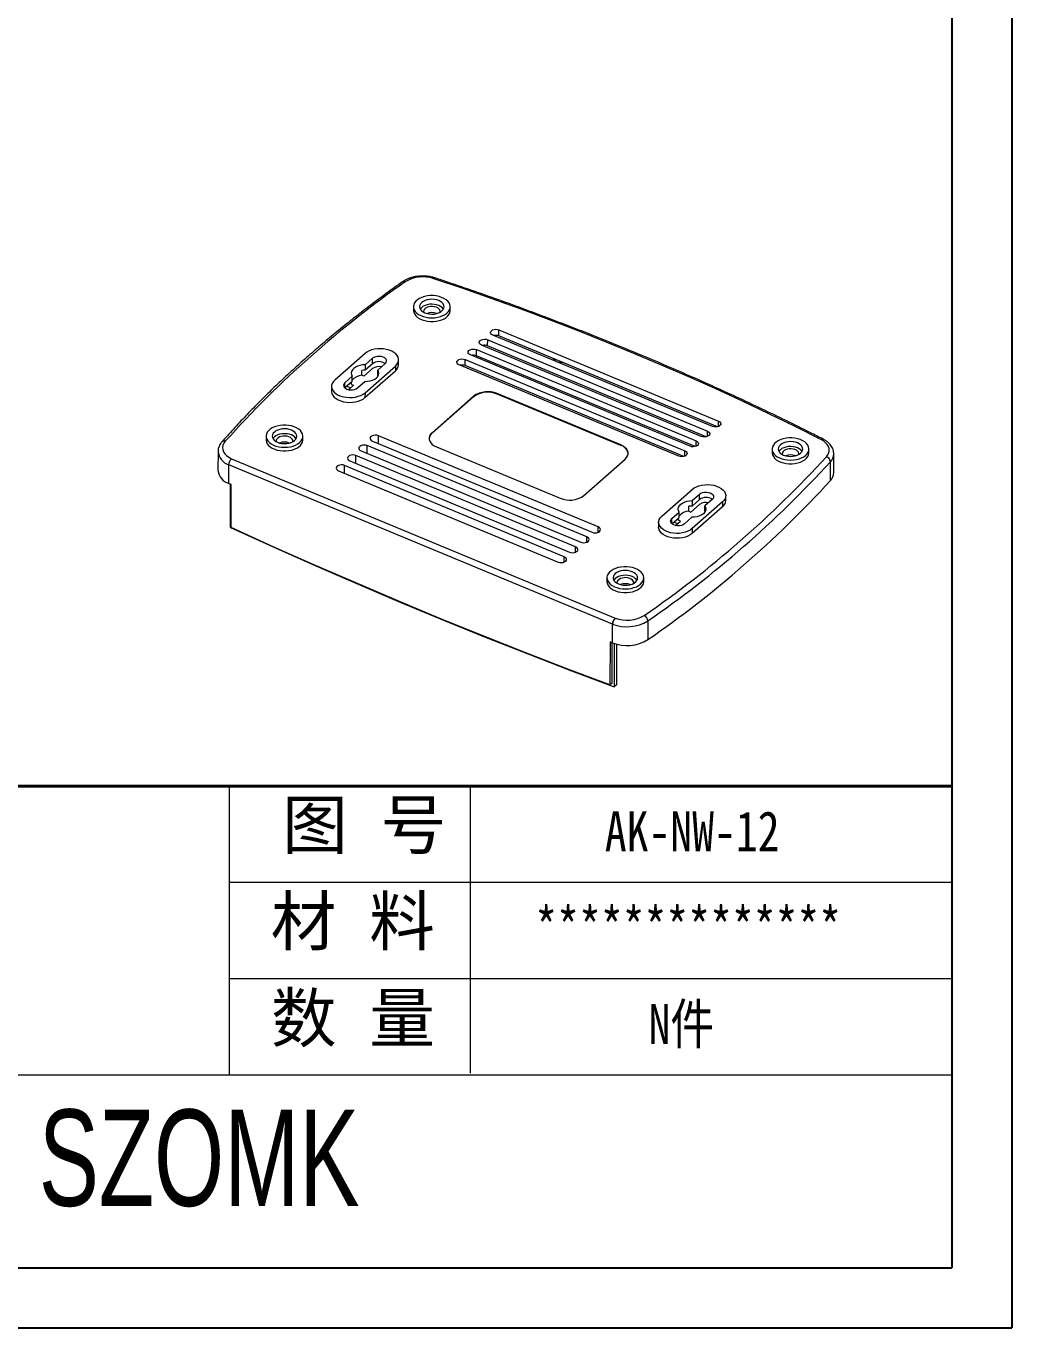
# Model space of a CAD drawing. Header units: inches. Extents: x 2104 to 4068, y 410 to 823.
# Drawn here: x 3223.4 to 3384.4, y 409.8 to 622.3 of the extents above; entities that cross this region are included whole.
import ezdxf

# ---------------------------------------------------------------- set-up
doc = ezdxf.new("R2010")
doc.units = ezdxf.units.IN
doc.layers.add('文字', color=81, linetype='Continuous')
doc.layers.add('粗实线', color=7, linetype='Continuous', lineweight=30)
doc.layers.add('细实线', color=3, linetype='Continuous', lineweight=9)
doc.styles.get("Standard").update_dxf_attribs({"font": 'txt', "bigfont": 'gbcbig.shx'})
doc.styles.add('宋体', font='', dxfattribs={"width": 0.8, "height": 3.5})
doc.styles.add('长仿宋', font='', dxfattribs={"width": 0.7, "height": 4})
doc.styles.get('宋体').set_extended_font_data('SimSun')
doc.styles.get('长仿宋').set_extended_font_data('SimSun')

msp = doc.modelspace()

# ---------------------------------------------------------------- linework, layer by layer
for p, q in [((3384.387, 822.657), (3384.387, 409.797)), ((3374.557, 812.827), (3374.557, 419.627)), ((2815.594, 419.627), (3374.557, 419.627)), ((2800.485, 409.797), (3384.387, 409.797))]:
    msp.add_line(p, q)
at = {"color": 7, "linetype": 'Continuous', "lineweight": 15}
for p, q in [((3286.686, 576.519), (3286.685, 575.921)), ((3292.685, 575.913), (3292.686, 576.511)), ((3335.509, 556.969), (3299.649, 571.869)), ((3300.638, 571.743), (3300.639, 572.74)), ((3336.329, 556.914), (3300.638, 571.743)), ((3300.639, 572.74), (3336.5, 557.84)), ((3333.67, 555.353), (3297.809, 570.253)), ((3298.798, 570.127), (3298.8, 571.123)), ((3334.49, 555.297), (3298.798, 570.127)), ((3298.8, 571.123), (3334.66, 556.223)), ((3278.781, 568.883), (3273.829, 564.531)), ((3280.025, 568.092), (3278.82, 567.033)), ((3280.024, 567.215), (3280.025, 568.092)), ((3284.253, 567.055), (3284.254, 567.852)), ((3295.119, 566.894), (3295.12, 567.89)), ((3295.12, 567.89), (3330.981, 552.99)), ((3331.83, 553.736), (3295.97, 568.636)), ((3296.959, 568.51), (3296.96, 569.507)), ((3332.65, 553.681), (3296.959, 568.51)), ((3296.96, 569.507), (3332.821, 554.607)), ((3278.256, 565.321), (3278.257, 566.118)), ((3280.023, 566.418), (3278.608, 565.174)), ((3278.774, 561.679), (3283.727, 566.031)), ((3278.775, 562.476), (3283.728, 566.828)), ((3280.024, 567.215), (3278.819, 566.156)), ((3278.82, 567.033), (3278.819, 566.156)), ((3280.88, 565.3), (3280.881, 566.176)), ((3280.881, 566.176), (3282.086, 567.235)), ((3283.728, 566.828), (3283.727, 566.031)), ((3329.99, 552.12), (3294.13, 567.02)), ((3330.811, 552.064), (3295.119, 566.894)), ((3273.302, 563.507), (3273.301, 562.71)), ((3276.702, 565.172), (3275.497, 564.113)), ((3276.701, 564.295), (3275.509, 563.247)), ((3275.833, 563.532), (3276.448, 563.276)), ((3276.91, 563.682), (3276.104, 562.974)), ((3276.558, 563.828), (3276.558, 564.169)), ((3276.558, 563.828), (3276.91, 563.682)), ((3276.701, 564.295), (3276.702, 565.172)), ((3277.558, 563.256), (3278.763, 564.315)), ((3278.608, 565.174), (3278.256, 565.321)), ((3278.775, 562.476), (3278.774, 561.679)), ((3296.51, 561.91), (3289.718, 555.941)), ((3296.51, 561.83), (3289.718, 555.862)), ((3296.51, 561.83), (3296.51, 561.91)), ((3320.531, 553.944), (3300.334, 562.336)), ((3300.334, 562.256), (3300.334, 562.336)), ((3320.531, 553.864), (3300.334, 562.256)), ((3262.63, 555.38), (3262.629, 554.782)), ((3268.629, 554.775), (3268.63, 555.372)), ((3316.83, 540.556), (3280.969, 555.455)), ((3289.718, 555.862), (3289.718, 555.941)), ((3254.779, 552.887), (3254.775, 549.818)), ((3278.139, 552.969), (3314, 538.069)), ((3314.99, 538.939), (3279.13, 553.839)), ((3279.979, 554.585), (3315.839, 539.685)), ((3290.428, 553.632), (3310.626, 545.24)), ((3320.531, 553.864), (3320.531, 553.944)), ((3345.242, 553.288), (3345.241, 552.691)), ((3351.241, 552.683), (3351.242, 553.281)), ((3256.531, 547.656), (3256.535, 550.725)), ((3319.187, 524.693), (3256.535, 550.725)), ((3256.964, 551.699), (3256.96, 551.696)), ((3256.96, 551.696), (3319.613, 525.664)), ((3311.311, 535.706), (3275.451, 550.606)), ((3276.3, 551.352), (3312.16, 536.452)), ((3313.151, 537.323), (3277.29, 552.223)), ((3314.449, 545.666), (3321.242, 551.634)), ((3354.744, 548.138), (3354.748, 551.206)), ((3355.29, 549.433), (3355.294, 552.501)), ((3274.46, 549.736), (3310.32, 534.836)), ((3256.943, 547.485), (3256.531, 547.656)), ((3256.804, 540.492), (3256.813, 547.539)), ((3256.934, 540.453), (3256.943, 547.485)), ((3327.234, 542.341), (3332.187, 546.694)), ((3331.987, 542.996), (3333.402, 544.239)), ((3337.133, 544.638), (3332.18, 540.286)), ((3332.198, 543.978), (3333.403, 545.037)), ((3332.199, 544.854), (3332.198, 543.978)), ((3332.199, 544.854), (3333.404, 545.913)), ((3333.403, 545.037), (3333.404, 545.913)), ((3335.465, 545.057), (3334.26, 543.998)), ((3337.133, 544.638), (3337.132, 543.841)), ((3337.659, 544.865), (3337.66, 545.662)), ((3328.876, 541.934), (3330.081, 542.993)), ((3328.888, 541.069), (3330.08, 542.116)), ((3329.936, 541.65), (3329.937, 541.991)), ((3330.08, 542.116), (3330.081, 542.993)), ((3332.142, 542.137), (3330.936, 541.078)), ((3331.635, 543.142), (3331.636, 543.939)), ((3331.635, 543.142), (3331.987, 542.996)), ((3337.132, 543.841), (3332.179, 539.489)), ((3334.258, 543.121), (3334.26, 543.998)), ((3326.707, 541.318), (3326.706, 540.521)), ((3329.826, 541.098), (3329.211, 541.353)), ((3329.483, 540.796), (3330.288, 541.504)), ((3330.288, 541.504), (3329.936, 541.65)), ((3332.18, 540.286), (3332.179, 539.489)), ((3318.275, 532.26), (3318.274, 531.662)), ((3324.274, 531.654), (3324.275, 532.252)), ((3319.613, 525.664), (3319.617, 525.668)), ((3324.94, 525.232), (3324.936, 522.163)), ((3319.183, 521.624), (3319.187, 524.693)), ((3319.187, 521.628), (3319.191, 524.696)), ((3318.771, 521.796), (3318.762, 514.764)), ((3319.183, 521.624), (3318.771, 521.796)), ((3319.054, 521.678), (3319.045, 515.013)), ((3319.187, 521.628), (3319.183, 521.624)), ((3319.466, 521.532), (3319.457, 514.46)), ((3319.881, 514.834), (3319.89, 521.416)), ((3319.045, 515.013), (3318.762, 514.764)), ((3319.881, 514.834), (3319.457, 514.46))]:
    msp.add_line(p, q, dxfattribs=at)
at = {"color": 8, "linetype": 'Continuous', "lineweight": 15}
for p, q in [((3275.496, 563.259), (3275.497, 564.113)), ((3336.499, 556.968), (3336.5, 557.84)), ((3280.968, 554.174), (3280.969, 555.455)), ((3334.659, 555.352), (3334.66, 556.223)), ((3279.128, 552.558), (3279.13, 553.839)), ((3330.98, 552.119), (3330.981, 552.99)), ((3332.819, 553.735), (3332.821, 554.607)), ((3275.449, 549.325), (3275.451, 550.606)), ((3277.289, 550.941), (3277.29, 552.223)), ((3316.829, 539.684), (3316.83, 540.556)), ((3328.874, 541.081), (3328.876, 541.934)), ((3314.989, 538.068), (3314.99, 538.939)), ((3311.31, 534.835), (3311.311, 535.706)), ((3313.15, 536.451), (3313.151, 537.323))]:
    msp.add_line(p, q, dxfattribs=at)
at = {"color": 7, "linetype": 'Continuous', "lineweight": 15, "flags": 128}
for points in [[(3353.209, 554.836), (3348.988, 556.954), (3344.718, 559.036), (3340.401, 561.082), (3336.037, 563.091), (3331.627, 565.063), (3327.172, 566.998), (3322.673, 568.896), (3318.131, 570.755), (3313.546, 572.576), (3308.92, 574.358), (3304.253, 576.101), (3299.546, 577.804), (3294.8, 579.468), (3290.017, 581.092)], [(3292.159, 575.487), (3292.4, 575.74), (3292.57, 576.013), (3292.665, 576.299), (3292.684, 576.59), (3292.624, 576.879), (3292.489, 577.159), (3292.281, 577.423), (3292.005, 577.662), (3291.67, 577.872), (3291.283, 578.047), (3290.855, 578.183), (3290.397, 578.275), (3289.92, 578.321), (3289.438, 578.321), (3288.961, 578.274), (3288.504, 578.181), (3288.077, 578.045), (3287.691, 577.87), (3287.358, 577.659), (3287.084, 577.419), (3286.879, 577.156), (3286.745, 576.876), (3286.688, 576.586), (3286.709, 576.295), (3286.807, 576.009), (3286.979, 575.737), (3287.222, 575.484), (3287.528, 575.259), (3287.89, 575.065), (3288.299, 574.91), (3288.743, 574.796), (3289.212, 574.726), (3289.694, 574.703), (3290.175, 574.727), (3290.643, 574.797), (3291.087, 574.912), (3291.494, 575.068), (3291.855, 575.261), (3292.159, 575.487)], [(3291.335, 575.83), (3291.524, 576.037), (3291.643, 576.263), (3291.686, 576.498), (3291.653, 576.734), (3291.544, 576.962), (3291.363, 577.172), (3291.118, 577.357), (3290.818, 577.51), (3290.475, 577.624), (3290.101, 577.696), (3289.712, 577.723), (3289.321, 577.703), (3288.944, 577.637), (3288.596, 577.529), (3288.29, 577.381), (3288.037, 577.2), (3287.848, 576.993), (3287.73, 576.767), (3287.686, 576.532), (3287.72, 576.296), (3287.829, 576.069), (3288.009, 575.858), (3288.254, 575.673), (3288.554, 575.52), (3288.898, 575.406), (3289.271, 575.334), (3289.661, 575.307), (3290.052, 575.327), (3290.428, 575.393), (3290.776, 575.501), (3291.082, 575.649), (3291.335, 575.83)], [(3291.574, 576.114), (3291.543, 576.165), (3291.362, 576.375), (3291.117, 576.56), (3290.817, 576.713), (3290.474, 576.827), (3290.1, 576.899), (3289.711, 576.926), (3289.32, 576.906), (3288.943, 576.84), (3288.595, 576.732), (3288.289, 576.584), (3288.036, 576.403), (3287.847, 576.196), (3287.798, 576.119)], [(3291.053, 575.632), (3291.054, 575.797), (3290.986, 575.985), (3290.849, 576.159), (3290.649, 576.31), (3290.396, 576.428), (3290.106, 576.508), (3289.792, 576.546), (3289.473, 576.539), (3289.166, 576.487), (3288.886, 576.394), (3288.65, 576.265), (3288.469, 576.106), (3288.354, 575.927), (3288.31, 575.736), (3288.317, 575.636)], [(3286.685, 575.921), (3286.688, 575.842), (3286.748, 575.553), (3286.883, 575.273), (3287.091, 575.01), (3287.366, 574.77), (3287.702, 574.56), (3288.088, 574.385), (3288.516, 574.25), (3288.975, 574.158), (3289.451, 574.111), (3289.934, 574.112), (3290.411, 574.159), (3290.868, 574.251), (3291.295, 574.387), (3291.68, 574.562), (3292.014, 574.773), (3292.287, 575.013), (3292.493, 575.277), (3292.626, 575.557), (3292.683, 575.846), (3292.685, 575.913)], [(3299.649, 571.869), (3299.45, 571.983), (3299.319, 572.128), (3299.269, 572.291), (3299.305, 572.455), (3299.423, 572.604), (3299.611, 572.724), (3299.852, 572.803), (3300.121, 572.833), (3300.392, 572.811), (3300.639, 572.74)], [(3283.728, 566.828), (3283.973, 567.088), (3284.145, 567.368), (3284.238, 567.662), (3284.249, 567.961), (3284.179, 568.258), (3284.029, 568.543), (3283.803, 568.809), (3283.508, 569.05), (3283.151, 569.258), (3282.743, 569.428), (3282.294, 569.554), (3281.816, 569.635), (3281.323, 569.667), (3280.829, 569.649), (3280.346, 569.583), (3279.888, 569.47), (3279.467, 569.312), (3279.095, 569.115), (3278.781, 568.883)], [(3297.809, 570.253), (3297.61, 570.367), (3297.48, 570.512), (3297.43, 570.675), (3297.465, 570.838), (3297.583, 570.988), (3297.771, 571.107), (3298.012, 571.186), (3298.281, 571.216), (3298.553, 571.194), (3298.8, 571.123)], [(3282.086, 567.235), (3282.234, 567.411), (3282.302, 567.604), (3282.285, 567.8), (3282.184, 567.988), (3282.006, 568.153), (3281.763, 568.285), (3281.473, 568.375), (3281.153, 568.416), (3280.828, 568.406), (3280.517, 568.345), (3280.244, 568.238), (3280.025, 568.092)], [(3294.13, 567.02), (3293.931, 567.134), (3293.8, 567.279), (3293.75, 567.442), (3293.786, 567.605), (3293.904, 567.755), (3294.092, 567.874), (3294.333, 567.953), (3294.602, 567.983), (3294.873, 567.961), (3295.12, 567.89)], [(3295.97, 568.636), (3295.771, 568.75), (3295.64, 568.895), (3295.59, 569.058), (3295.626, 569.222), (3295.743, 569.371), (3295.932, 569.491), (3296.172, 569.57), (3296.441, 569.6), (3296.713, 569.578), (3296.96, 569.507)], [(3278.82, 567.033), (3278.381, 567.01), (3277.957, 566.936), (3277.565, 566.814), (3277.221, 566.648), (3276.937, 566.445), (3276.724, 566.211), (3276.591, 565.958), (3276.542, 565.693), (3276.58, 565.428), (3276.702, 565.172)], [(3278.763, 564.315), (3279.203, 564.338), (3279.626, 564.411), (3280.018, 564.534), (3280.362, 564.7), (3280.647, 564.903), (3280.859, 565.136), (3280.993, 565.39), (3281.042, 565.655), (3281.004, 565.92), (3280.881, 566.176)], [(3273.829, 564.531), (3273.583, 564.271), (3273.411, 563.991), (3273.318, 563.697), (3273.307, 563.398), (3273.377, 563.102), (3273.527, 562.816), (3273.753, 562.55), (3274.048, 562.309), (3274.405, 562.101), (3274.814, 561.932), (3275.263, 561.805), (3275.74, 561.724), (3276.233, 561.692), (3276.727, 561.71), (3277.21, 561.776), (3277.668, 561.89), (3278.089, 562.047), (3278.462, 562.244), (3278.775, 562.476)], [(3275.497, 564.113), (3275.349, 563.937), (3275.281, 563.744), (3275.299, 563.548), (3275.4, 563.36), (3275.577, 563.195), (3275.82, 563.063), (3276.111, 562.973), (3276.43, 562.932), (3276.756, 562.942), (3277.066, 563.003), (3277.34, 563.11), (3277.558, 563.256)], [(3280.921, 565.233), (3280.905, 565.26), (3280.88, 565.3)], [(3273.301, 562.71), (3273.306, 562.601), (3273.376, 562.305), (3273.526, 562.019), (3273.752, 561.753), (3274.047, 561.512), (3274.404, 561.304), (3274.813, 561.135), (3275.262, 561.008), (3275.739, 560.927), (3276.232, 560.895), (3276.726, 560.913), (3277.209, 560.979), (3277.667, 561.093), (3278.088, 561.25), (3278.461, 561.447), (3278.774, 561.679)], [(3268.103, 554.349), (3268.343, 554.601), (3268.513, 554.874), (3268.609, 555.16), (3268.627, 555.451), (3268.567, 555.741), (3268.432, 556.021), (3268.224, 556.284), (3267.949, 556.524), (3267.613, 556.734), (3267.227, 556.909), (3266.799, 557.044), (3266.34, 557.136), (3265.864, 557.182), (3265.381, 557.182), (3264.904, 557.135), (3264.447, 557.042), (3264.02, 556.906), (3263.635, 556.731), (3263.301, 556.521), (3263.028, 556.28), (3262.822, 556.017), (3262.689, 555.737), (3262.632, 555.447), (3262.652, 555.156), (3262.75, 554.87), (3262.922, 554.598), (3263.165, 554.345), (3263.471, 554.12), (3263.833, 553.927), (3264.242, 553.771), (3264.687, 553.657), (3265.156, 553.588), (3265.637, 553.564), (3266.118, 553.588), (3266.587, 553.658), (3267.03, 553.773), (3267.438, 553.929), (3267.798, 554.123), (3268.103, 554.349)], [(3336.5, 557.84), (3336.698, 557.726), (3336.829, 557.581), (3336.879, 557.418), (3336.844, 557.254), (3336.726, 557.105), (3336.537, 556.985), (3336.297, 556.906), (3336.028, 556.876), (3335.756, 556.898), (3335.509, 556.969)], [(3262.629, 554.782), (3262.632, 554.704), (3262.691, 554.414), (3262.826, 554.134), (3263.034, 553.871), (3263.31, 553.631), (3263.645, 553.421), (3264.032, 553.246), (3264.46, 553.111), (3264.918, 553.019), (3265.395, 552.972), (3265.878, 552.973), (3266.354, 553.02), (3266.811, 553.112), (3267.238, 553.248), (3267.624, 553.424), (3267.957, 553.634), (3268.231, 553.874), (3268.436, 554.138), (3268.57, 554.418), (3268.627, 554.707), (3268.629, 554.775)], [(3267.278, 554.691), (3267.468, 554.898), (3267.586, 555.124), (3267.629, 555.359), (3267.596, 555.595), (3267.487, 555.823), (3267.306, 556.033), (3267.062, 556.218), (3266.762, 556.371), (3266.418, 556.486), (3266.045, 556.557), (3265.655, 556.584), (3265.264, 556.564), (3264.888, 556.498), (3264.54, 556.39), (3264.233, 556.242), (3263.981, 556.061), (3263.792, 555.854), (3263.673, 555.628), (3263.63, 555.393), (3263.663, 555.157), (3263.772, 554.93), (3263.953, 554.719), (3264.198, 554.534), (3264.498, 554.381), (3264.841, 554.267), (3265.215, 554.195), (3265.604, 554.169), (3265.995, 554.188), (3266.372, 554.254), (3266.72, 554.363), (3267.026, 554.51), (3267.278, 554.691)], [(3267.517, 554.975), (3267.486, 555.026), (3267.305, 555.236), (3267.061, 555.421), (3266.761, 555.574), (3266.417, 555.688), (3266.044, 555.76), (3265.654, 555.787), (3265.263, 555.767), (3264.887, 555.701), (3264.539, 555.593), (3264.232, 555.445), (3263.98, 555.264), (3263.791, 555.057), (3263.741, 554.98)], [(3266.996, 554.493), (3266.997, 554.658), (3266.93, 554.847), (3266.792, 555.021), (3266.592, 555.171), (3266.34, 555.289), (3266.049, 555.369), (3265.736, 555.407), (3265.417, 555.4), (3265.109, 555.348), (3264.83, 555.256), (3264.593, 555.126), (3264.412, 554.968), (3264.297, 554.788), (3264.254, 554.597), (3264.261, 554.497)], [(3280.969, 555.455), (3280.722, 555.527), (3280.451, 555.549), (3280.182, 555.519), (3279.941, 555.44), (3279.753, 555.32), (3279.635, 555.171), (3279.599, 555.007), (3279.65, 554.844), (3279.78, 554.699), (3279.979, 554.585)], [(3289.718, 555.941), (3289.482, 555.689), (3289.322, 555.417), (3289.243, 555.131), (3289.248, 554.842), (3289.335, 554.557), (3289.503, 554.286), (3289.747, 554.036), (3290.058, 553.816), (3290.428, 553.632)], [(3334.66, 556.223), (3334.859, 556.109), (3334.99, 555.964), (3335.04, 555.801), (3335.004, 555.638), (3334.886, 555.488), (3334.698, 555.369), (3334.457, 555.29), (3334.188, 555.26), (3333.917, 555.282), (3333.67, 555.353)], [(3350.715, 552.257), (3350.955, 552.51), (3351.125, 552.782), (3351.221, 553.068), (3351.239, 553.359), (3351.18, 553.649), (3351.044, 553.929), (3350.836, 554.192), (3350.561, 554.432), (3350.226, 554.642), (3349.839, 554.817), (3349.411, 554.952), (3348.953, 555.044), (3348.476, 555.091), (3347.993, 555.09), (3347.517, 555.043), (3347.059, 554.951), (3346.632, 554.815), (3346.247, 554.639), (3345.913, 554.429), (3345.64, 554.189), (3345.434, 553.925), (3345.301, 553.645), (3345.244, 553.356), (3345.265, 553.064), (3345.362, 552.779), (3345.535, 552.506), (3345.777, 552.254), (3346.083, 552.028), (3346.445, 551.835), (3346.854, 551.679), (3347.299, 551.565), (3347.768, 551.496), (3348.249, 551.473), (3348.73, 551.497), (3349.199, 551.567), (3349.642, 551.681), (3350.05, 551.837), (3350.41, 552.031), (3350.715, 552.257)], [(3354.09, 552.021), (3354.323, 552.335), (3354.475, 552.666), (3354.541, 553.008), (3354.522, 553.352), (3354.416, 553.69), (3354.226, 554.015), (3353.958, 554.319), (3353.616, 554.595), (3353.209, 554.836)], [(3255.971, 554.547), (3255.739, 554.226), (3255.591, 553.887), (3255.531, 553.538), (3255.562, 553.188), (3255.682, 552.845), (3255.888, 552.517), (3256.175, 552.212), (3256.537, 551.937), (3256.964, 551.699)], [(3279.13, 553.839), (3278.883, 553.91), (3278.611, 553.932), (3278.342, 553.902), (3278.102, 553.823), (3277.913, 553.703), (3277.795, 553.554), (3277.76, 553.39), (3277.81, 553.228), (3277.941, 553.082), (3278.139, 552.969)], [(3321.242, 551.634), (3321.478, 551.886), (3321.637, 552.159), (3321.716, 552.444), (3321.712, 552.734), (3321.624, 553.018), (3321.456, 553.29), (3321.213, 553.539), (3320.901, 553.76), (3320.531, 553.944)], [(3330.981, 552.99), (3331.18, 552.876), (3331.31, 552.731), (3331.36, 552.568), (3331.325, 552.405), (3331.207, 552.255), (3331.019, 552.136), (3330.778, 552.057), (3330.509, 552.027), (3330.237, 552.049), (3329.99, 552.12)], [(3332.821, 554.607), (3333.019, 554.493), (3333.15, 554.348), (3333.2, 554.185), (3333.164, 554.021), (3333.047, 553.872), (3332.858, 553.752), (3332.618, 553.673), (3332.349, 553.643), (3332.077, 553.665), (3331.83, 553.736)], [(3345.241, 552.691), (3345.244, 552.612), (3345.303, 552.322), (3345.439, 552.042), (3345.647, 551.779), (3345.922, 551.539), (3346.257, 551.329), (3346.644, 551.154), (3347.072, 551.019), (3347.53, 550.927), (3348.007, 550.881), (3348.49, 550.881), (3348.966, 550.928), (3349.424, 551.021), (3349.851, 551.157), (3350.236, 551.332), (3350.569, 551.542), (3350.843, 551.783), (3351.049, 552.046), (3351.182, 552.326), (3351.239, 552.616), (3351.241, 552.683)], [(3349.891, 552.599), (3350.08, 552.807), (3350.198, 553.032), (3350.242, 553.268), (3350.208, 553.504), (3350.099, 553.731), (3349.919, 553.941), (3349.674, 554.127), (3349.374, 554.279), (3349.03, 554.394), (3348.657, 554.466), (3348.267, 554.492), (3347.876, 554.472), (3347.5, 554.407), (3347.152, 554.298), (3346.846, 554.15), (3346.593, 553.97), (3346.404, 553.762), (3346.285, 553.537), (3346.242, 553.301), (3346.275, 553.066), (3346.384, 552.838), (3346.565, 552.628), (3346.81, 552.443), (3347.11, 552.29), (3347.453, 552.175), (3347.827, 552.103), (3348.216, 552.077), (3348.607, 552.097), (3348.984, 552.162), (3349.332, 552.271), (3349.638, 552.419), (3349.891, 552.599)], [(3350.129, 552.884), (3350.098, 552.934), (3349.918, 553.144), (3349.673, 553.329), (3349.373, 553.482), (3349.029, 553.597), (3348.656, 553.669), (3348.266, 553.695), (3347.875, 553.675), (3347.499, 553.61), (3347.151, 553.501), (3346.844, 553.353), (3346.592, 553.173), (3346.403, 552.965), (3346.353, 552.888)], [(3349.609, 552.402), (3349.609, 552.566), (3349.542, 552.755), (3349.404, 552.929), (3349.204, 553.079), (3348.952, 553.198), (3348.661, 553.278), (3348.348, 553.315), (3348.029, 553.308), (3347.721, 553.257), (3347.442, 553.164), (3347.205, 553.035), (3347.025, 552.876), (3346.909, 552.696), (3346.866, 552.505), (3346.873, 552.405)], [(3275.451, 550.606), (3275.203, 550.677), (3274.932, 550.699), (3274.663, 550.669), (3274.422, 550.59), (3274.234, 550.471), (3274.116, 550.321), (3274.081, 550.157), (3274.131, 549.995), (3274.261, 549.85), (3274.46, 549.736)], [(3277.29, 552.223), (3277.043, 552.294), (3276.772, 552.316), (3276.502, 552.286), (3276.262, 552.207), (3276.074, 552.087), (3275.956, 551.938), (3275.92, 551.774), (3275.97, 551.611), (3276.101, 551.466), (3276.3, 551.352)], [(3332.187, 546.694), (3332.5, 546.925), (3332.872, 547.122), (3333.293, 547.28), (3333.752, 547.393), (3334.235, 547.46), (3334.729, 547.477), (3335.222, 547.445), (3335.699, 547.365), (3336.148, 547.238), (3336.557, 547.068), (3336.913, 546.86), (3337.209, 546.62), (3337.434, 546.353), (3337.585, 546.068), (3337.655, 545.772), (3337.643, 545.472), (3337.551, 545.179), (3337.379, 544.898), (3337.133, 544.638)], [(3333.404, 545.913), (3333.622, 546.06), (3333.896, 546.167), (3334.206, 546.228), (3334.532, 546.238), (3334.851, 546.196), (3335.142, 546.107), (3335.384, 545.975), (3335.562, 545.809), (3335.663, 545.622), (3335.681, 545.425), (3335.613, 545.232), (3335.465, 545.057)], [(3330.081, 542.993), (3329.958, 543.249), (3329.92, 543.515), (3329.969, 543.779), (3330.102, 544.033), (3330.315, 544.266), (3330.599, 544.47), (3330.944, 544.636), (3331.335, 544.758), (3331.759, 544.832), (3332.199, 544.854)], [(3332.18, 540.286), (3331.867, 540.055), (3331.495, 539.857), (3331.074, 539.7), (3330.616, 539.586), (3330.133, 539.52), (3329.638, 539.503), (3329.146, 539.535), (3328.668, 539.615), (3328.219, 539.742), (3327.811, 539.912), (3327.454, 540.12), (3327.159, 540.36), (3326.933, 540.627), (3326.783, 540.912), (3326.713, 541.208), (3326.724, 541.507), (3326.817, 541.801), (3326.988, 542.082), (3327.234, 542.341)], [(3334.26, 543.998), (3334.382, 543.742), (3334.42, 543.477), (3334.371, 543.212), (3334.238, 542.958), (3334.025, 542.725), (3333.741, 542.521), (3333.396, 542.355), (3333.005, 542.233), (3332.581, 542.159), (3332.142, 542.137)], [(3334.258, 543.121), (3334.284, 543.081), (3334.299, 543.054)], [(3256.804, 540.492), (3263.762, 537.334), (3270.722, 534.241), (3277.684, 531.214), (3284.648, 528.254), (3291.611, 525.361), (3298.575, 522.534), (3305.537, 519.775), (3312.498, 517.084), (3319.457, 514.46)], [(3318.762, 514.764), (3311.895, 517.357), (3305.026, 520.015), (3298.155, 522.739), (3291.283, 525.529), (3284.411, 528.384), (3277.539, 531.305), (3270.669, 534.29), (3263.8, 537.34), (3256.934, 540.453)], [(3315.839, 539.685), (3316.086, 539.614), (3316.358, 539.592), (3316.627, 539.622), (3316.868, 539.701), (3317.056, 539.821), (3317.174, 539.97), (3317.209, 540.134), (3317.159, 540.296), (3317.029, 540.442), (3316.83, 540.556)], [(3332.179, 539.489), (3331.866, 539.258), (3331.494, 539.06), (3331.073, 538.903), (3330.615, 538.789), (3330.132, 538.723), (3329.637, 538.706), (3329.145, 538.738), (3328.667, 538.818), (3328.218, 538.945), (3327.81, 539.115), (3327.453, 539.323), (3327.158, 539.563), (3326.932, 539.83), (3326.782, 540.115), (3326.712, 540.411), (3326.706, 540.521)], [(3330.936, 541.078), (3330.718, 540.932), (3330.445, 540.824), (3330.134, 540.764), (3329.808, 540.754), (3329.489, 540.795), (3329.198, 540.884), (3328.956, 541.016), (3328.778, 541.182), (3328.677, 541.369), (3328.66, 541.566), (3328.728, 541.759), (3328.876, 541.934)], [(3314, 538.069), (3314.247, 537.998), (3314.518, 537.976), (3314.787, 538.006), (3315.028, 538.085), (3315.216, 538.204), (3315.334, 538.354), (3315.37, 538.517), (3315.32, 538.68), (3315.189, 538.825), (3314.99, 538.939)], [(3310.32, 534.836), (3310.568, 534.765), (3310.839, 534.743), (3311.108, 534.773), (3311.349, 534.852), (3311.537, 534.971), (3311.655, 535.121), (3311.69, 535.284), (3311.64, 535.447), (3311.51, 535.592), (3311.311, 535.706)], [(3312.16, 536.452), (3312.407, 536.381), (3312.679, 536.359), (3312.948, 536.389), (3313.188, 536.468), (3313.377, 536.588), (3313.494, 536.737), (3313.53, 536.901), (3313.48, 537.063), (3313.349, 537.209), (3313.151, 537.323)], [(3323.748, 531.228), (3323.989, 531.481), (3324.159, 531.754), (3324.254, 532.04), (3324.272, 532.331), (3324.213, 532.62), (3324.078, 532.9), (3323.869, 533.164), (3323.594, 533.403), (3323.259, 533.613), (3322.872, 533.788), (3322.444, 533.923), (3321.986, 534.016), (3321.509, 534.062), (3321.026, 534.062), (3320.55, 534.015), (3320.092, 533.922), (3319.665, 533.786), (3319.28, 533.611), (3318.947, 533.4), (3318.673, 533.16), (3318.467, 532.897), (3318.334, 532.616), (3318.277, 532.327), (3318.298, 532.036), (3318.396, 531.75), (3318.568, 531.478), (3318.81, 531.225), (3319.117, 531), (3319.479, 530.806), (3319.887, 530.651), (3320.332, 530.537), (3320.801, 530.467), (3321.282, 530.444), (3321.764, 530.468), (3322.232, 530.538), (3322.676, 530.653), (3323.083, 530.809), (3323.444, 531.002), (3323.748, 531.228)], [(3318.274, 531.662), (3318.277, 531.583), (3318.336, 531.294), (3318.472, 531.014), (3318.68, 530.751), (3318.955, 530.511), (3319.29, 530.301), (3319.677, 530.126), (3320.105, 529.991), (3320.564, 529.899), (3321.04, 529.852), (3321.523, 529.852), (3321.999, 529.9), (3322.457, 529.992), (3322.884, 530.128), (3323.269, 530.303), (3323.603, 530.514), (3323.876, 530.754), (3324.082, 531.018), (3324.215, 531.298), (3324.272, 531.587), (3324.274, 531.654)], [(3322.924, 531.571), (3323.113, 531.778), (3323.232, 532.004), (3323.275, 532.239), (3323.241, 532.475), (3323.132, 532.702), (3322.952, 532.913), (3322.707, 533.098), (3322.407, 533.251), (3322.064, 533.365), (3321.69, 533.437), (3321.3, 533.464), (3320.91, 533.444), (3320.533, 533.378), (3320.185, 533.27), (3319.879, 533.122), (3319.626, 532.941), (3319.437, 532.734), (3319.319, 532.508), (3319.275, 532.273), (3319.309, 532.037), (3319.418, 531.809), (3319.598, 531.599), (3319.843, 531.414), (3320.143, 531.261), (3320.486, 531.147), (3320.86, 531.075), (3321.25, 531.048), (3321.64, 531.068), (3322.017, 531.134), (3322.365, 531.242), (3322.671, 531.39), (3322.924, 531.571)], [(3323.163, 531.855), (3323.131, 531.905), (3322.951, 532.116), (3322.706, 532.301), (3322.406, 532.454), (3322.063, 532.568), (3321.689, 532.64), (3321.299, 532.667), (3320.909, 532.647), (3320.532, 532.581), (3320.184, 532.472), (3319.878, 532.325), (3319.625, 532.144), (3319.436, 531.937), (3319.387, 531.86)], [(3322.642, 531.373), (3322.643, 531.538), (3322.575, 531.726), (3322.438, 531.9), (3322.237, 532.051), (3321.985, 532.169), (3321.695, 532.249), (3321.381, 532.287), (3321.062, 532.28), (3320.755, 532.228), (3320.475, 532.135), (3320.239, 532.006), (3320.058, 531.847), (3319.943, 531.668), (3319.899, 531.477), (3319.906, 531.377)]]:
    msp.add_lwpolyline(points, dxfattribs=at)
at = {"color": 7, "linetype": 'Continuous', "lineweight": 15}
for centre, radius, start, end in [((3383.105, 440.67), 170.678, 124.94137, 138.14832), ((3288.224, 575.899), 5.493, 70.95647, 121.53278), ((3289.682, 573.458), 2.098, 67.98575, 111.86464), ((3300.139, 570.468), 1.369, 68.64597, 103.58762), ((3298.3, 568.851), 1.369, 68.64597, 103.58762), ((3281.055, 565.813), 1.74, 54.1802, 126.3109), ((3296.46, 567.235), 1.369, 68.64597, 103.58762), ((3310.68, 568.764), 1.33, 213.41405, 281.46093), ((3278.786, 562.487), 3.669, 89.48344, 98.28799), ((3281.053, 564.994), 1.758, 76.06514, 125.88168), ((3282.882, 567.113), 1.373, 307.97119, 357.55984), ((3294.621, 565.618), 1.369, 68.64597, 103.58762), ((3278.402, 563.148), 2.178, 93.84853, 141.34749), ((3298.8, 558.736), 3.913, 66.91304, 125.79749), ((3298.799, 558.656), 3.913, 66.91304, 125.79749), ((3290.493, 554.867), 1.261, 127.9269, 175.63883), ((3265.626, 552.319), 2.098, 67.98575, 111.86464), ((3320.091, 552.27), 1.654, 9.1472, 74.55384), ((3257.97, 550.675), 1.436, 134.67885, 178.00555), ((3226.47, 668.479), 172.77, 304.5183, 317.61821), ((3226.733, 668.025), 173.304, 304.5183, 317.61821), ((3348.238, 550.227), 2.098, 67.98575, 111.86464), ((3353.806, 551.119), 0.946, 5.31383, 72.5657), ((3257.268, 550.053), 2.503, 185.37906, 252.96323), ((3353.36, 549.484), 1.931, 315.79946, 358.47432), ((3226.729, 664.956), 173.304, 304.5183, 317.61821), ((3312.16, 548.84), 3.913, 246.91304, 305.79749), ((3334.432, 542.815), 1.758, 76.06514, 125.88168), ((3334.433, 543.634), 1.74, 54.1802, 126.3109), ((3336.288, 544.923), 1.373, 307.97119, 357.55984), ((3331.781, 540.969), 2.178, 93.84853, 141.34749), ((3332.164, 540.309), 3.669, 89.48344, 98.28799), ((3321.271, 529.199), 2.098, 67.98575, 111.86464), ((3320.622, 524.643), 1.436, 134.67885, 178.00555), ((3321.513, 530.894), 6.618, 249.46531, 301.18319), ((3321.518, 530.842), 5.512, 249.82737, 301.19612), ((3323.837, 525.161), 1.105, 3.69406, 60.96929), ((3321.509, 527.825), 6.618, 249.46531, 301.18319)]:
    msp.add_arc(centre, radius, start, end, dxfattribs=at)
at = {"color": 8, "linetype": 'Continuous', "lineweight": 15}
for centre, radius, start, end in [((3285.122, 580.232), 0.417, 56.74039, 119.4416), ((3290.224, 580.963), 0.244, 82.9953, 148.23332), ((3353.437, 554.589), 0.336, 70.58281, 132.76381), ((3257.269, 553.117), 2.498, 184.98112, 253.00771), ((3255.765, 554.076), 0.514, 66.36873, 134.03507), ((3353.363, 552.553), 1.931, 315.80083, 358.4372)]:
    msp.add_arc(centre, radius, start, end, dxfattribs=at)
at = {"color": 7, "linetype": 'Continuous', "lineweight": 15}
for points, knots in [([(3284.917, 580.596), (3284.459, 580.269), (3283.13, 579.323), (3280.97, 577.738), (3278.454, 575.831), (3275.991, 573.898), (3273.582, 571.941), (3271.227, 569.96), (3268.927, 567.956), (3266.681, 565.928), (3264.492, 563.878), (3262.359, 561.807), (3260.283, 559.714), (3258.266, 557.6), (3256.649, 555.841), (3255.71, 554.785), (3255.409, 554.446)], [0, 0, 0, 0, 0.0405086, 0.1174396, 0.194371, 0.2713015, 0.348231, 0.425159, 0.5020854, 0.5790099, 0.6559321, 0.7328519, 0.8097687, 0.8866822, 0.9635921, 1, 1, 1, 1]), ([(3290.253, 581.205), (3290.164, 581.234), (3289.909, 581.315), (3289.468, 581.416), (3288.931, 581.496), (3288.383, 581.532), (3287.833, 581.525), (3287.287, 581.474), (3286.755, 581.38), (3286.241, 581.244), (3285.755, 581.066), (3285.307, 580.852), (3285.045, 580.68), (3284.917, 580.596)], [0, 0, 0, 0, 0.0512723, 0.1463839, 0.2412547, 0.3359754, 0.4306624, 0.5254432, 0.6204239, 0.7157481, 0.8115434, 0.9078875, 1, 1, 1, 1]), ([(3353.548, 554.907), (3352.858, 555.256), (3350.855, 556.271), (3347.508, 557.927), (3343.494, 559.863), (3339.438, 561.767), (3335.342, 563.639), (3331.205, 565.478), (3327.03, 567.285), (3322.816, 569.059), (3318.564, 570.799), (3314.275, 572.506), (3309.95, 574.178), (3305.589, 575.817), (3301.194, 577.421), (3296.764, 578.99), (3293.112, 580.247), (3290.935, 580.977), (3290.253, 581.205)], [0, 0, 0, 0, 0.0351387, 0.1018893, 0.1686399, 0.2353902, 0.3021402, 0.36889, 0.4356394, 0.5023885, 0.5691372, 0.6358856, 0.7026337, 0.7693815, 0.8361289, 0.9028759, 0.9696226, 1, 1, 1, 1]), ([(3355.287, 552.5), (3355.289, 552.537), (3355.298, 552.7), (3355.247, 552.986), (3355.134, 553.349), (3354.954, 553.695), (3354.716, 554.022), (3354.42, 554.328), (3354.067, 554.607), (3353.765, 554.794), (3353.585, 554.888), (3353.548, 554.907)], [0, 0, 0, 0, 0.0379255, 0.1649655, 0.2917249, 0.419939, 0.5510539, 0.6857756, 0.8238986, 0.964479, 1, 1, 1, 1]), ([(3255.409, 554.446), (3255.355, 554.382), (3255.209, 554.208), (3255.019, 553.9), (3254.866, 553.523), (3254.787, 553.187), (3254.788, 552.98), (3254.788, 552.904)], [0, 0, 0, 0, 0.1420248, 0.3885987, 0.6296525, 0.8631698, 1, 1, 1, 1]), ([(3319.191, 524.696), (3319.191, 524.736), (3319.194, 524.777), (3319.205, 524.863), (3319.213, 524.908), (3319.235, 524.999), (3319.248, 525.045), (3319.279, 525.137), (3319.297, 525.184), (3319.356, 525.318), (3319.403, 525.404), (3319.505, 525.554), (3319.561, 525.618), (3319.617, 525.668)], [0, 0, 0, 0, 0.125, 0.125, 0.25, 0.25, 0.375, 0.375, 0.5, 0.5, 0.75, 0.75, 1, 1, 1, 1])]:
    msp.add_open_spline(points, degree=3, knots=knots, dxfattribs=at)
at = {"layer": '粗实线', "color": 7, "lineweight": 40}
msp.add_line((3374.557, 498.267), (3138.637, 498.267), dxfattribs=at)
at = {"layer": '细实线', "color": 7}
for p, q in [((3256.597, 498.267), (3256.597, 451.083)), ((3295.917, 498.267), (3295.917, 451.414)), ((3374.557, 482.539), (3256.597, 482.539)), ((3374.557, 466.811), (3256.597, 466.811)), ((3374.557, 451.083), (3020.677, 451.083))]:
    msp.add_line(p, q, dxfattribs=at)

# ---------------------------------------------------------------- texts
at = {"layer": '文字', "color": 0, "char_height": 5.898, "width": 68.18751, "attachment_point": 1, "style": '宋体'}
for s, insert in [('{\\H1.111x;AK-NW-12}', (3317.923, 494.159)), ('{\\H1.111x;**************}', (3306.578, 478.431)), ('{\\H1.111x;N件}', (3325.057, 462.703))]:
    msp.add_mtext(s, dxfattribs=dict(at, insert=insert))
at = {"layer": '粗实线', "insert": (3225.524, 445.452), "char_height": 15.728, "width": 176.37397, "attachment_point": 1, "style": '长仿宋'}
msp.add_mtext('{\\fSTXinwei|b0|i0|c134|p2;SZOMK}', dxfattribs=at)
at = {"layer": '细实线', "color": 7, "char_height": 7.864, "attachment_point": 1}
for s, insert, width in [('{\\fSimSun|b0|i0|c134|p54;图 号}', (3265.244, 495.88), 39.32), ('{\\fSimSun|b0|i0|c134|p54;材 料   }', (3263.38, 480.152), 39.32), ('{\\fSimSun|b0|i0|c134|p54;数 量}', (3263.418, 464.346), 35.53055)]:
    msp.add_mtext(s, dxfattribs=dict(at, insert=insert, width=width))

doc.saveas('drawing.dxf')
